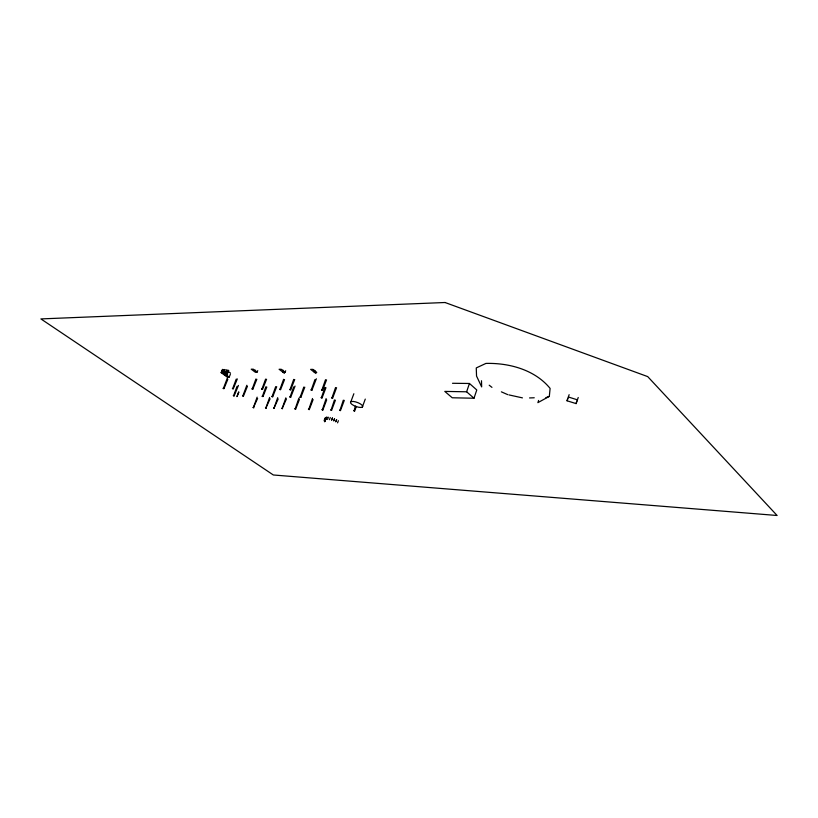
<?xml version="1.0" encoding="UTF-8"?>
<svg xmlns="http://www.w3.org/2000/svg" width="818" height="818" viewBox="0 0 818 818"><rect width="100%" height="100%" fill="white"/><g stroke="black" fill="none" stroke-linecap="round" stroke-linejoin="round"><path stroke-width="1.23" d="M538.602 400.431L537.896 402.65L549.328 396.362L550.105 388.407C534.911 369.777 509.215 362.834 485.933 363.417L476.26 367.926L476.546 376.075L481.659 386.904L481.495 380.738M567.784 398.448L567.058 400.789L576.087 403.601L576.802 401.26M576.087 403.601L578.224 397.497M567.058 400.789L569.134 394.665M473.99 398.233L466.618 391.791L444.808 391.413L452.221 397.773L473.99 398.233L476.782 389.961L469.45 383.478L452.497 383.284M466.618 391.791L469.45 383.478M362.313 407.119A6.493 2.137 20.4 0 0 355.646 401.894A6.493 2.137 20.4 0 0 351.812 404.296A6.493 2.137 20.4 0 0 362.313 407.119L365.278 399.092M355.39 406.106L354.082 410.902L354.634 411.004L356.341 406.423M337.568 422.865L338.386 420.667M350.85 401.761L353.857 393.734M344.306 400.36L340.472 410.554L339.92 410.452L343.325 400.135M336.566 419.665L335.738 421.873L336.587 419.675M325.983 419.409L326.822 417.2L326.004 419.419M335.441 400.145L331.597 410.268L331.055 410.166L334.46 399.92M327.558 419.429L328.376 417.211M329.45 419.706L330.267 417.487M336.587 387.691L332.619 398.11L331.883 398.1L335.554 387.558M324.276 420.196L325.094 417.988M324.225 420.922L325.043 418.714M324.879 419.685L325.707 417.466M325.002 387.395L321.321 397.855L322.057 397.875L325.963 387.691M326.679 399.93L322.834 409.992L322.302 409.89L326.126 398.601M326.556 379.849L322.527 390.339L321.781 390.329L325.513 379.716M326.116 419.041L326.852 417.108M314.95 379.613L311.208 390.135L311.944 390.155L316.351 378.765M313.12 399.593L309.276 409.562L308.754 409.46L312.507 398.478M299.5 399.256L295.646 409.133L295.124 409.031L298.887 398.161M304.797 387.18L300.83 397.374L300.114 397.364L303.795 387.057M295.073 386.076L290.727 397.139L290.022 397.129L293.703 386.904M286.453 398.939L282.098 408.622L285.85 397.845M294.725 379.511L290.687 389.767L289.981 389.757L293.713 379.388M283.611 379.286L279.879 389.572L280.574 389.593L284.552 379.572M278.202 398.949L273.928 408.356L277.691 397.65M269.613 397.456L265.85 408.1L270.124 398.755M276.699 386.74L272.711 396.73L272.036 396.71L275.707 386.617M282.956 372.2L285.114 372.21L285.686 370.759M257.118 397.159L253.355 407.712L257.619 398.448M266.596 379.225L262.558 389.266L261.872 389.256L265.605 379.102M266.811 387.037L263.018 396.495L262.343 396.485L265.901 386.761M257.159 372.067L253.304 369.194L251.228 369.184L255.083 372.057L257.159 372.067L257.742 370.636M256.832 379.276L252.854 389.092L252.179 389.082L255.911 379M247.435 386.27L243.457 396.045L242.803 396.035L246.832 385.278M238.437 385.411L234.173 395.83L233.529 395.82L237.077 386.3M238.897 392.17L236.954 396.628L238.6 392.026M237.322 378.918L233.283 388.744L232.629 388.734L236.238 379.092M227.844 379.266L223.989 388.581L223.345 388.57L227.435 377.824M226.719 375.257L228.733 370.39L222.455 369.47L221.136 372.64L227.24 377.057L229.224 377.067L230.39 374.255M221.136 372.64L223.12 372.65L224.439 369.48M224.224 373.458L225.001 371.597L221.903 370.779L225.001 375.442L226.985 375.452L227.568 374.051L226.576 374.051L225.236 371.556M225.39 373.673L226.289 371.484L228.273 371.495L230.502 373.12M226.576 374.051L225.993 375.442L224.5 372.558M545.872 397.681L549.328 396.362M252.977 407.436L253.856 407.804M265.472 407.834L266.351 408.202M273.549 408.09L274.429 408.458M281.719 408.346L282.609 408.714M294.756 408.755L295.646 409.133M308.376 409.184L309.276 409.562M321.924 409.613L322.834 409.992M330.687 409.89L331.597 410.268M339.552 410.166L340.472 410.554M353.713 410.605L354.634 411.004M529.543 397.937L534.246 397.773M224.009 371.587L228.273 371.495M223.017 371.587L225.001 371.597M223.089 388.294L223.989 388.581M232.373 388.468L233.283 388.744M251.934 388.806L252.854 389.092M261.627 388.979L262.558 389.266M279.633 389.296L280.574 389.593M289.736 389.48L290.687 389.767M310.973 389.849L311.944 390.155M321.546 390.043L322.527 390.339M233.273 395.554L234.173 395.83M242.557 395.769L243.457 396.045M262.097 396.219L263.018 396.495M271.791 396.444L272.711 396.73M289.787 396.853L290.727 397.139M299.879 397.088L300.83 397.374M321.096 397.579L322.057 397.875M331.648 397.814L332.619 398.11M508.96 394.91L522.436 397.875M568.398 397.016L577.498 399.859M501.373 391.842L507.743 394.644M223.12 372.65L229.224 377.067M226.289 371.484L227.782 372.568M222.455 369.47L223.058 369.91M284.439 373.325L279.102 369.276L281.259 369.286L285.114 372.21M315.963 373.519L310.646 369.378L312.905 369.378L316.74 372.374L314.48 372.364L313.499 370.309M489.205 385.206L491.955 387.374M226.698 370.349L227.281 371.495M255.134 370.094L256.126 372.057M283.048 370.196L284.03 372.21M314.623 370.319L315.615 372.374M334.511 418.755L333.693 420.963L334.521 418.775M332.394 418.018L331.566 420.237L332.415 418.039M325.544 419.614L324.715 421.802L325.554 419.624M445.053 302.507L40.9 318.918L273.335 474.982L777.1 515.493L647.713 376.607L445.053 302.507"/></g></svg>
